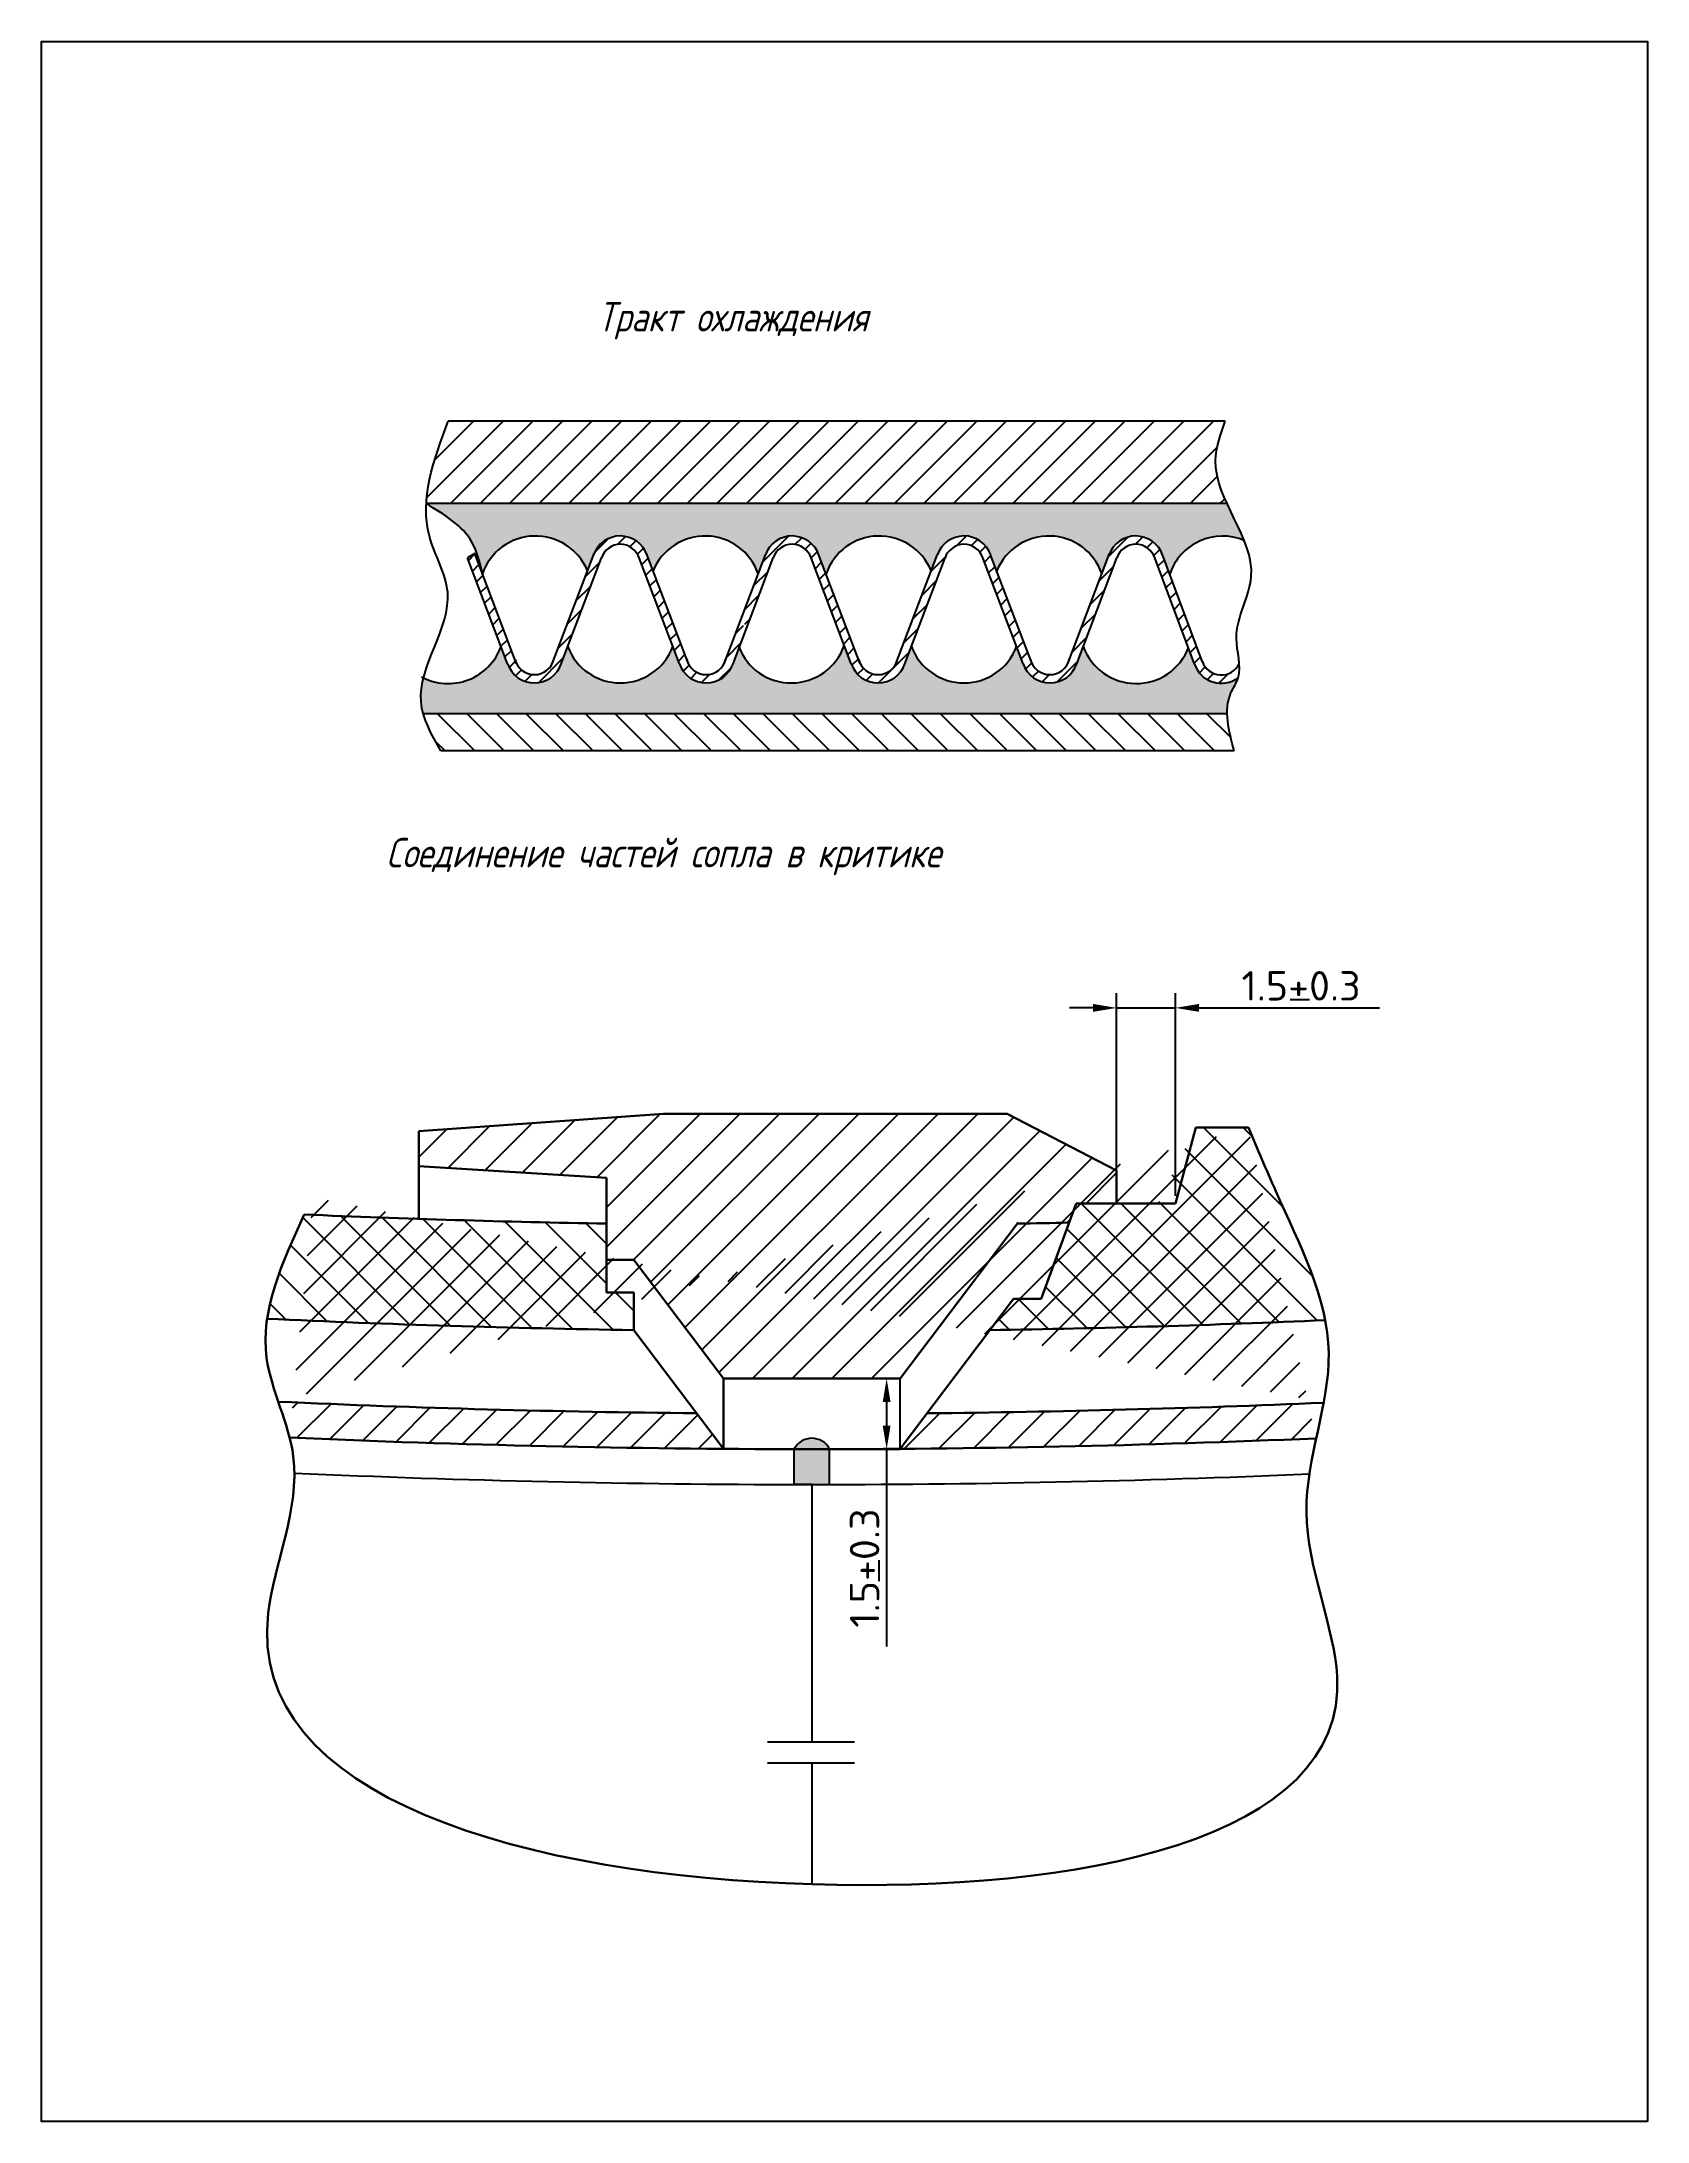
# Model space of a CAD drawing. Header units: millimetres. Extents: x 1102 to 1238, y 715 to 892.
import ezdxf

# ---------------------------------------------------------------- set-up
doc = ezdxf.new("R2010")
doc.units = ezdxf.units.MM
doc.styles.add('GOST 2.304', font='CS_Gost2304.shx', dxfattribs={"oblique": 15.00000000195859})
doc.styles.get("Standard").update_dxf_attribs({"font": 'txt.shx'})
doc.dimstyles.new('ISO-25', dxfattribs={"dimtxt": 2.5, "dimasz": 2.5, "dimexe": 1.25, "dimexo": 0.625, "dimtad": 1, "dimtxsty": 'Standard', "dimcen": 2.5, "dimadec": 0, "dimazin": 0, "dimtfac": 1, "dimtmove": 0, "dimatfit": 3, "dimfxl": 1, "dimarcsym": 0})

# ---------------------------------------------------------------- blocks, each defined once
blk = doc.blocks.new('*D1')
at = {"color": 0, "lineweight": -2}
for p, q in [((1193.241119925999, 793.8865691002584), (1193.241119925999, 811.1329806233471)), ((1198.241275948365, 793.9068250163709), (1198.241275948365, 811.1329806233471)), ((1191.241119925999, 809.8829806233471), (1189.241119925999, 809.8829806233471)), ((1193.241119925999, 809.8829806233471), (1198.241275948365, 809.8829806233471)), ((1200.241275948365, 809.8829806233471), (1215.574609281698, 809.8829806233471))]:
    blk.add_line(p, q, dxfattribs=at)
at = {"color": 0}
for points in [[(1191.241119925999, 810.2163139566804), (1191.241119925999, 809.5496472900137), (1193.241119925999, 809.8829806233471)], [(1200.241275948365, 810.2163139566804), (1200.241275948365, 809.5496472900137), (1198.241275948365, 809.8829806233471)]]:
    blk.add_solid(points, dxfattribs=at)
at = {"layer": 'Defpoints', "color": 0}
for p in [(1198.241275948365, 809.8829806233471), (1193.241119925999, 793.2615691002584), (1198.241275948365, 793.2818250163709)]:
    blk.add_point(p, dxfattribs=at)
at = {"color": 0, "insert": (1208.907942615032, 811.7579806233471), "char_height": 2.5, "attachment_point": 5}
blk.add_mtext('1.5+0.3', dxfattribs=at)
blk = doc.blocks.new('*D2')
at = {"color": 0, "lineweight": -2}
for p, q in [((1174.224783275483, 778.4058375755915), (1172.451094611181, 778.4058375755915)), ((1173.701094611181, 776.4058375755915), (1173.701094611181, 774.4058375755915)), ((1174.224783275483, 772.4058375755915), (1172.451094611181, 772.4058375755915)), ((1173.701094611181, 772.4058375755915), (1173.701094611181, 755.640287497925))]:
    blk.add_line(p, q, dxfattribs=at)
at = {"color": 0}
for points in [[(1173.367761277847, 776.4058375755915), (1174.034427944514, 776.4058375755915), (1173.701094611181, 778.4058375755915)], [(1173.367761277847, 774.4058375755915), (1174.034427944514, 774.4058375755915), (1173.701094611181, 772.4058375755915)]]:
    blk.add_solid(points, dxfattribs=at)
at = {"layer": 'Defpoints', "color": 0}
for p in [(1173.701094611181, 778.4058375755915), (1174.849783275483, 778.4058375755915), (1174.849783275483, 772.4058375755915)]:
    blk.add_point(p, dxfattribs=at)
at = {"color": 0, "insert": (1171.82609461118, 762.3069541645918), "char_height": 2.5, "attachment_point": 5, "rotation": 90}
blk.add_mtext('1.5+0.3', dxfattribs=at)

msp = doc.modelspace()

# ---------------------------------------------------------------- hatches: boundary and pattern name
h = msp.add_hatch()
h.set_pattern_fill('ANSI31', color=256, scale=0.5599999999999999, style=0)
h.set_pattern_definition([(45, (413.8919561594487, 348.7212781163022), (-1.257235856949681, 1.257235856949682), [])])
edge = h.paths.add_edge_path()
edge.add_spline(control_points=[(1202.621870893642, 852.7111188289596), (1202.066690010474, 853.9232665468419), (1201.222348545592, 856.2417993581169), (1202.067823870965, 858.5907485130008), (1202.469465868948, 859.7066138770326)], knot_values=[38.59145062318415, 38.59145062318415, 38.59145062318415, 38.59145062318415, 45.38108236722336, 51.5252835593165, 51.5252835593165, 51.5252835593165, 51.5252835593165], degree=3, periodic=0)
edge.add_line((1202.469465868948, 859.7066138770326), (1136.441823768681, 859.7066138770327))
edge.add_spline(control_points=[(1136.441823768681, 859.7066138770326), (1135.571533498804, 857.3572361751001), (1134.701243228927, 855.0078584731675), (1134.581789353981, 852.7111188289595)], knot_values=[39.18466843114131, 39.18466843114131, 39.18466843114131, 39.18466843114131, 51.74672039726181, 51.74672039726181, 51.74672039726181, 51.74672039726181], degree=3, periodic=0)
edge.add_line((1134.581789353981, 852.7111188289595), (1202.621870893642, 852.7111188289595))
h = msp.add_hatch(color=256)
h.paths.add_polyline_path([(1168.849694942975, 772.4294042353304, 0.6002823502548834), (1165.849694942975, 772.4294042353304), (1165.849694942975, 769.4069600901828, 0.0007500004218765042), (1168.849694942975, 769.4069650619651)])
edge = h.paths.add_edge_path()
edge.add_line((1162.788343651772, 846.7487874882626), (1163.399341212312, 848.3555742180303))
edge.add_arc((1165.66885355176, 847.5533210402272), 2.407134483198754, 19.21477647956482, 160.5319347055661, ccw=False)
edge.add_line((1167.941890243081, 848.345533524422), (1168.553806805848, 846.7398992053177))
edge.add_arc((1173.068014099581, 845.1861637642343), 4.774113667653229, 22.26026492478468, 161.0071577976451, ccw=False)
edge.add_line((1177.48632573517, 846.9946669028809), (1177.999967024371, 848.3450799807897))
edge.add_arc((1180.27304125239, 847.5529752060795), 2.407134483198747, 19.199835782530386, 160.7879384998928, ccw=False)
edge.add_line((1182.546284447205, 848.344594936398), (1183.05974989932, 846.9946501181455))
edge.add_arc((1187.4780684052, 845.1861637642376), 4.774113667653255, 19.096940758384108, 157.7399527361718, ccw=False)
edge.add_line((1191.989445326078, 846.7480983305489), (1192.593510288833, 848.3363800440223))
edge.add_arc((1194.869716566124, 847.5533210402263), 2.407134483198754, 19.101842629611895, 161.0157915910204, ccw=False)
edge.add_line((1197.144310345235, 848.3410516796165), (1197.747996281899, 846.7273342802837))
edge.add_arc((1202.263339348095, 845.17565462627), 4.774519112342763, 67.66295457412588, 161.0349206175916, ccw=False)
edge.add_spline(control_points=[(1204.077915810232, 849.5919137918061), (1203.659833521029, 850.6294202833137), (1203.099436656382, 851.6684311806739), (1202.621870893643, 852.7111188289596)], knot_values=[32.75101958373481, 32.75101958373481, 32.75101958373481, 32.75101958373481, 38.59145062318415, 38.59145062318415, 38.59145062318415, 38.59145062318415], degree=3, periodic=0)
edge.add_line((1202.621870893643, 852.7111188289595), (1134.581789353982, 852.7111188289595))
edge.add_spline(control_points=[(1134.581789353982, 852.7111188289595), (1134.581604997728, 852.7075742112753), (1134.581422429857, 852.7040297189675), (1134.581241653129, 852.7004853522293)], knot_values=[39.16528109150099, 39.16528109150099, 39.16528109150099, 39.16528109150099, 39.18466843114131, 39.18466843114131, 39.18466843114131, 39.18466843114131], degree=3, periodic=0)
edge.add_spline(control_points=[(1134.581241653129, 852.7004853522294), (1136.125842956266, 851.7787390669313), (1138.524704047539, 850.3416052599263), (1139.137005545136, 847.6940432433723), (1139.355774164395, 846.7480983305489)], knot_values=[0, 0, 0, 0, 9.075529984685161, 14.12070225132949, 14.12070225132949, 14.12070225132949, 14.12070225132949], degree=3, periodic=0)
edge.add_arc((1143.867151085274, 845.1861637642377), 4.7741136676533, 22.26448075428891, 160.9030592416171, ccw=False)
edge.add_line((1148.285329639051, 846.9949919978249), (1148.80270391622, 848.3553359245852))
edge.add_arc((1151.072178238084, 847.552975206079), 2.407134483198842, 19.470780218809182, 160.5292197258277, ccw=False)
edge.add_line((1153.341652560724, 848.3553359223923), (1153.859026837087, 846.994991997752))
edge.add_arc((1158.277205390892, 845.1861637642344), 4.774113667653219, 19.105693490348813, 157.7355192466131, ccw=False)
edge = h.paths.add_edge_path()
edge.add_line((1175.806210606138, 840.5660355067898), (1175.251247871288, 839.102782679479))
edge.add_arc((1172.974464865402, 839.8841632297306), 2.407134483198742, 198.9419643850921, 341.05803561746995, ccw=False)
edge.add_line((1170.69768185955, 839.1027826793771), (1170.101535075998, 840.6712554675921))
edge.add_arc((1165.597767777092, 842.2492326547673), 4.772204090978009, 201.8301804515458, 340.6911579882765, ccw=False)
edge.add_line((1161.167778056255, 840.4746558152849), (1160.647537630922, 839.102782679373))
edge.add_arc((1158.370754625073, 839.8841632297306), 2.407134483198761, 198.9419643825283, 341.0580356148035, ccw=False)
edge.add_line((1156.093971619186, 839.102782679479), (1155.538994382962, 840.5659970674844))
edge.add_arc((1151.072178238082, 842.251142414185), 4.774113667653206, 200.6694207734384, 339.33057922566377, ccw=False)
edge.add_line((1146.605362093174, 840.5659970675543), (1146.050384856924, 839.102782679479))
edge.add_arc((1143.773601851037, 839.8841632297303), 2.407134483198776, 198.9419643850408, 341.05803561747683, ccw=False)
edge.add_line((1141.496818845185, 839.102782679379), (1140.940025939477, 840.5707841352797))
edge.add_arc((1136.449160164471, 842.211036888029), 4.781035923523429, 244.0485634415297, 339.9356838066094, ccw=False)
edge.add_spline(control_points=[(1134.356934960089, 837.9120953675879), (1134.179276618327, 837.223501330162), (1134.037553675982, 836.1979171323255), (1134.235511560465, 835.1946662771178), (1134.330644076259, 834.8610572165105)], knot_values=[6.112418059068254, 6.112418059068254, 6.112418059068254, 6.112418059068254, 9.921660810912849, 11.83564563647629, 11.83564563647629, 11.83564563647629, 11.83564563647629], degree=3, periodic=0)
edge.add_line((1134.33064407627, 834.8610572164674), (1202.638161654287, 834.8610572164673))
edge.add_spline(control_points=[(1202.638161654287, 834.8610572164673), (1202.626456778324, 835.4748081921753), (1202.779063462609, 836.5249647160229), (1203.421822326733, 837.4815589952531), (1203.559813898509, 837.9214384703163)], knot_values=[5.502577311188467, 5.502577311188467, 5.502577311188467, 5.502577311188467, 8.819778798496323, 11.35721949815242, 11.3572194981552, 11.3572194981552, 11.3572194981552], degree=3, periodic=0)
edge.add_arc((1202.131548590561, 839.8590541779096), 2.407134483198854, 198.8639353955541, 306.3948617930416, ccw=False)
edge.add_line((1199.85370356329, 839.0807750172316), (1199.339244892885, 840.4556562743876))
edge.add_arc((1194.897004639793, 842.2028003861874), 4.773469494360486, 199.8890791102938, 338.5301625691074, ccw=False)
edge.add_line((1190.408258336986, 840.5788645368923), (1189.848400645289, 839.1027826793796))
edge.add_arc((1187.571617639437, 839.8841632297302), 2.407134483198761, 198.9419643825206, 341.0580356149789, ccw=False)
edge.add_line((1185.29483463355, 839.102782679479), (1184.7398573973, 840.5659970675538))
edge.add_arc((1180.273041252393, 842.251142414185), 4.774113667653269, 200.6689277147782, 339.3305792265542, ccw=False)
h = msp.add_hatch()
h.set_pattern_fill('ANSI31', color=256, scale=0.28, style=0)
h.set_pattern_definition([(45, (510.5195808431777, 366.0868661960158), (-0.6286179284748407, 0.6286179284748408), [])])
edge = h.paths.add_edge_path()
edge.add_arc((1194.869716566124, 847.5533210402267), 2.407134483198747, 21.91944590446794, 88.0678445106637)
edge.add_line((1194.950875713957, 849.9590869500623), (1195.110040667419, 849.2356000071048))
edge.add_arc((1194.869716566124, 847.5533210402266), 1.69935817180022, 18.885563247928417, 81.86994655695639, ccw=False)
edge.add_line((1196.477593097519, 848.1033676344833), (1199.85370356329, 839.0807750172316))
edge.add_arc((1202.13154859056, 839.8590541779104), 2.407134483198792, 198.8639353955749, 306.3948617930487)
edge.add_spline(control_points=[(1203.559813898509, 837.9214384703164), (1203.680214129922, 838.3052415527056), (1203.693589030004, 838.7082939620863), (1203.662364745724, 839.1212058905513)], knot_values=[11.35721949815242, 11.35721949815454, 11.35721949815454, 11.35721949815454, 13.57118404325863, 13.57118404325863, 13.57118404325863, 13.57118404325863], degree=3, periodic=0)
edge.add_arc((1202.131548590561, 839.8590541779087), 1.699358171800258, 199.6111370058887, 334.2660881656779, ccw=False)
edge.add_line((1200.530766395413, 839.2886906449218), (1197.102838359358, 848.4519107557187))
h.paths.add_polyline_path([(1182.546284447209, 848.3445949363885, 0.2951921358135106), (1180.483482223406, 849.9508932651308), (1180.570547379673, 849.2260708229361, -0.2715488566250409), (1181.878444073971, 848.1102004536466), (1185.29483463355, 839.102782679479, 0.7140574787786008), (1189.848400645288, 839.1027826793777), (1193.258814254171, 848.0944420409342, -0.3618086524364252), (1195.110040667419, 849.235600007105), (1194.950875713957, 849.9590869500622, 0.3118010518507767), (1192.648428068215, 848.4807766074969), (1189.216330325014, 839.4566841332045, -0.7732899327051396), (1185.926930533767, 839.4565857273897)])
h.paths.add_polyline_path([(1175.251247871288, 839.102782679479), (1178.666929501837, 848.1088032448874, -0.3688704131338178), (1180.570547379673, 849.2260708229364), (1180.483482223406, 849.9508932651308, 0.3433681612559845), (1177.999967024371, 848.3450799807897), (1174.619153227041, 839.4565905585381, -0.7727471259202856), (1171.330335944148, 839.4544443840167), (1169.604368047104, 843.9832861539358), (1169.009897838263, 843.5433724515823), (1170.697681859549, 839.1027826793784, 0.7140574787786731)])
h.paths.add_polyline_path([(1167.941890243081, 848.345533524422, 0.3615174854297711), (1165.304000346551, 849.9326441706258), (1165.281909090827, 849.2080391975625, -0.3852471886011721), (1167.276730083156, 848.1033676344815), (1169.009897838263, 843.5433724515824), (1169.604368047104, 843.9832861539358)])
h.paths.add_polyline_path([(1164.063424327679, 848.1104702146216, -0.2572188491715478), (1165.281909090827, 849.2080391975625), (1165.304000346551, 849.9326441706258, 0.276450374340899), (1163.399341212312, 848.3555742180303), (1161.26085533087, 842.7318353391665), (1161.76933517666, 842.0609609407915)])
h.paths.add_polyline_path([(1153.301262755933, 848.4615337526194, 0.6722831393049278), (1148.843093719363, 848.4615337504806), (1146.625493246192, 842.6307465065411), (1147.214847545098, 842.1729240265813), (1149.466775416504, 848.1102004536466, -0.7114307447107124), (1152.677581060295, 848.1102004518301), (1156.093971619186, 839.102782679479, 0.7140574787786008), (1160.647537630924, 839.1027826793777), (1161.767143342382, 842.0546572410045), (1161.464558606321, 843.2668127583979), (1160.015467310649, 839.4566841332042, -0.7733138355656394), (1156.726041939487, 839.4566841332361)])
h.paths.add_polyline_path([(1146.050384856924, 839.102782679479), (1147.214847545098, 842.1729240265813), (1146.625493246192, 842.6307465065411), (1145.418314536622, 839.4566841332359, -0.7733138355654082), (1142.128889165461, 839.456684133204), (1138.704109982697, 848.4615337504711), (1138.080428285556, 848.1102004536383), (1141.496818845186, 839.1027826793757, 0.7140574787782783)])
h = msp.add_hatch()
h.set_pattern_fill('ANSI31', color=256, scale=0.5599999999999999, angle=90, style=0)
h.set_pattern_definition([(135, (510.5195808431777, 366.0868661960158), (-1.257235856949682, -1.257235856949681), [])])
edge = h.paths.add_edge_path()
edge.add_spline(control_points=[(1203.236667559891, 831.7036583321169), (1202.94712263736, 832.77331239273), (1202.657577714829, 833.842966453343), (1202.638161654287, 834.8610572164673)], knot_values=[0, 0, 0, 0, 5.502577311188467, 5.502577311188467, 5.502577311188467, 5.502577311188467], degree=3, periodic=0)
edge.add_line((1202.638161654287, 834.8610572164673), (1134.330644076274, 834.8610572164673))
edge.add_spline(control_points=[(1134.330644076259, 834.8610572165105), (1134.634455109542, 833.7956579408792), (1135.233324009615, 832.749658136498), (1135.832192909687, 831.7036583321169)], knot_values=[0, 0, 0, 0, 6.112418059068254, 6.112418059068254, 6.112418059068254, 6.112418059068254], degree=3, periodic=0)
edge.add_line((1135.832192909687, 831.7036583321169), (1203.236667559892, 831.703658332117))
h = msp.add_hatch()
h.set_pattern_fill('ANSI31', color=256, scale=0.75, style=0)
h.set_pattern_definition([(45, (0, 0), (-1.683798022700466, 1.683798022700466), [])])
h.paths.add_polyline_path([(1154.754888638207, 800.8925184239253), (1133.951944731547, 799.4072398818136), (1133.951944731547, 797.1999354963737), (1133.951944731547, 796.436355270822), (1149.88928159325, 795.452483308075), (1149.88928159325, 788.4892765452048), (1152.209306984164, 788.4892765452048), (1159.843653249517, 778.4062793017483), (1174.849783275483, 778.4058375755915), (1184.800134504859, 791.5581370133491, 0.001102014131118357), (1189.207334072271, 791.6447805402328), (1189.807569056097, 793.2818250163709), (1193.241119925999, 793.2818250163709), (1193.241119925999, 796.0744151254867), (1183.949949210577, 800.8968777590937)])
h = msp.add_hatch()
h.set_pattern_fill('ANSI31', color=256, scale=0.65, style=0)
h.set_pattern_definition([(45, (0, 0), (-1.459291619673737, 1.459291619673738), [])])
edge = h.paths.add_edge_path(flags=16)
edge.add_line((1177.134369430501, 775.4537248651897), (1174.849783275483, 772.4339760634144))
edge.add_arc((1167.348037684048, 1772.405837574069), 1000.000000000001, 270.4298223928953, 272.4557696916378)
edge.add_spline(control_points=[(1204.45490897523, 799.7232478575452), (1205.201812637566, 797.924615363213), (1207.780714213258, 791.7143148818628), (1213.47826954615, 780.9124233279441), (1207.210620791541, 767.0564040868), (1219.550348812864, 740.4064271117466), (1165.255463005823, 730.0928086839339), (1113.123794531097, 744.4346127357599), (1125.272663756032, 770.3922538485573), (1118.950476064299, 781.9040547565335), (1122.66611776469, 789.2602615761843), (1124.975826973921, 793.8330110516154)], knot_values=[0, 0, 0, 0, 5.889721162903413, 20.33597096030363, 33.95888698028193, 48.16375630909323, 96.12971875221169, 147.7891906693506, 161.2555292813808, 169.9218749682101, 184.1592146478147, 184.1592146478147, 184.1592146478147, 184.1592146478147], degree=3, periodic=0)
edge.add_arc((1167.348037684036, 1775.405837574064), 999.9999999999964, 270.560724456541, 272.4921949843398, ccw=False)
edge = h.paths.add_edge_path()
edge.add_spline(control_points=[(1204.45490897523, 799.7232478575452), (1205.201812637566, 797.924615363213), (1207.780714213258, 791.7143148818628), (1213.47826954615, 780.9124233279441), (1207.210620791541, 767.0564040868), (1219.550348812864, 740.4064271117466), (1165.255463005823, 730.0928086839339), (1113.123794531097, 744.4346127357599), (1125.272663756032, 770.3922538485573), (1118.950476064299, 781.9040547565335), (1122.66611776469, 789.2602615761843), (1124.975826973921, 793.8330110516154)], knot_values=[0, 0, 0, 0, 5.889721162903413, 20.33597096030363, 33.95888698028193, 48.16375630909323, 96.12971875221169, 147.7891906693506, 161.2555292813808, 169.9218749682101, 184.1592146478147, 184.1592146478147, 184.1592146478147, 184.1592146478147], degree=3, periodic=0)
edge.add_arc((1167.348037684047, 1772.405837574068), 1000.000000000001, 267.4570350698425, 269.5701765681606)
edge.add_line((1159.846273960126, 772.4339761994432), (1157.559856080735, 775.453742971081))
edge.add_arc((1167.348037684038, 1775.405837574069), 1000.000000000001, 267.40258503960507, 269.4391695493927, ccw=False)
h = msp.add_hatch()
h.set_pattern_fill('ANSI31', color=256, scale=0.75, angle=90, style=0)
h.set_pattern_definition([(135, (0, 0), (-1.683798022700466, -1.683798022700466), [])])
edge = h.paths.add_edge_path()
edge.add_spline(control_points=[(1210.969433133317, 783.3577036690701), (1210.256551830151, 787.0584396598833), (1207.453761859479, 792.5434884495467), (1205.183808048705, 797.925387255937), (1204.45490897523, 799.7232478575452)], knot_values=[166.7069235049545, 166.7069235049545, 166.7069235049545, 166.7069235049545, 178.2694934849113, 184.0996938718232, 184.0996938718232, 184.0996938718232, 184.0996938718232], degree=3, periodic=0)
edge.add_line((1204.45490897523, 799.7232478575452), (1199.957821658242, 799.7232478575452))
edge.add_line((1199.957821658242, 799.7232478575452), (1196.765911602717, 793.2818250163709))
edge.add_line((1196.765911602717, 793.2818250163709), (1189.807569056096, 793.2818250163708))
edge.add_line((1189.807569056096, 793.2818250163708), (1186.830551825828, 785.1624888505237))
edge.add_line((1186.830551825828, 785.1624888505237), (1184.47951938807, 785.1624888505238))
edge.add_line((1184.47951938807, 785.1624888505238), (1182.480606977642, 782.5203414563503))
edge.add_arc((1167.348037684049, 1782.40583757407), 1000.000000000002, 270.8670654480848, 272.5001151643502)
edge = h.paths.add_edge_path()
edge.add_line((1152.209306984165, 785.7051713275578), (1149.885580831039, 785.7051713275578))
edge.add_line((1149.885580831039, 785.7051713275578), (1149.885580831039, 791.5583178988641))
edge.add_arc((1167.348037684724, 1791.405837574049), 999.9999999999931, 267.52838435100114, 268.99942406578975, ccw=False)
edge.add_spline(control_points=[(1124.223584521333, 792.3361295259346), (1122.752321910238, 789.3782951634297), (1121.416877698937, 786.4223444437147), (1121.022440058104, 783.4794443875629)], knot_values=[1.553578732321728, 1.553578732321728, 1.553578732321728, 1.553578732321728, 10.76384199102625, 10.76384199102625, 10.76384199102625, 10.76384199102625], degree=3, periodic=0)
edge.add_arc((1167.34803768404, 1782.405837574067), 999.9999999999995, 267.3447884868606, 269.1325814888958)
edge.add_line((1152.209306984165, 782.5204347239229), (1152.209306984165, 785.7051713275578))

# ---------------------------------------------------------------- linework, layer by layer
for p, q in [((1202.469465868948, 859.7066138770326), (1136.441823768681, 859.7066138770326)), ((1202.623481913064, 852.7111188289595), (1134.563422599408, 852.7111188289595)), ((1138.704109982697, 848.4615337504711), (1138.080428285556, 848.1102004536384)), ((1141.496818845148, 839.1027826794757), (1138.080428285556, 848.1102004536384)), ((1142.260497902353, 839.1106422949462), (1138.704109982697, 848.4615337504711)), ((1145.28670579972, 839.1106422949483), (1148.843093719362, 848.4615337504783)), ((1146.050384856924, 839.102782679479), (1149.466775416504, 848.1102004536466)), ((1156.093971619186, 839.102782679479), (1152.677581059606, 848.1102004536466)), ((1156.85765067639, 839.1106422949483), (1153.301262756748, 848.4615337504783)), ((1159.883858573757, 839.1106422949462), (1163.399341212312, 848.3555742180303)), ((1160.647537630961, 839.1027826794757), (1164.063424327679, 848.1104702146216)), ((1170.697681859513, 839.1027826794757), (1167.276730083156, 848.1033676344815)), ((1171.461360916717, 839.1106422949462), (1167.941890243081, 848.345533524422)), ((1174.487568814084, 839.1106422949483), (1177.999967024371, 848.3450799807897)), ((1175.251247871288, 839.102782679479), (1178.667376967118, 848.1099830625514)), ((1185.29483463355, 839.102782679479), (1181.878444073971, 848.1102004536466)), ((1186.058513690754, 839.1106422949483), (1182.535886520366, 848.3719319800101)), ((1189.143696570287, 839.265706553762), (1192.641109507777, 848.4615337504711)), ((1189.848400645325, 839.1027826794757), (1193.264791204918, 848.1102004536384)), ((1199.85370356329, 839.0807750172316), (1196.477593097519, 848.1033676344833)), ((1200.549461166391, 839.2387175125828), (1197.10283835936, 848.4519107557148)), ((1202.638161654287, 834.8610572164673), (1134.330644076271, 834.8610572164673)), ((1203.236667559891, 831.7036583321169), (1135.832192909687, 831.7036583321169)), ((1207.982288312114, 810.5900555616154), (1209.6184801861, 810.5900555616154)), ((1174.849783275483, 772.4058375755915), (1174.849783275483, 778.4058375755915)), ((1167.349783322215, 772.4058375755901), (1159.849783335213, 772.4062791213009)), ((1165.849694942975, 769.4058375754412), (1165.849694942975, 772.4294042353304)), ((1167.349783275483, 772.4058375755915), (1174.849783275483, 772.4058375755915)), ((1168.849694942975, 769.4058375754412), (1168.849694942975, 772.4294042353304)), ((1167.349694942975, 769.4058375754412), (1165.849694942975, 769.4058375754412)), ((1167.349694966967, 769.4058375754412), (1167.348628184717, 747.5485010660886)), ((1167.349694942975, 769.4058375754412), (1168.849694942975, 769.4058375754412)), ((1173.077001499718, 761.1927219346126), (1173.077001499718, 762.9887172805629)), ((1163.582923615113, 747.5485010660886), (1170.969134107268, 747.5485010660886)), ((1163.582923615113, 745.7536313050923), (1170.969134107268, 745.7536313050923)), ((1167.348540583229, 745.7536313050923), (1167.348037684043, 735.4497134012238))]:
    msp.add_line(p, q)
at = {"lineweight": 30}
for p, q in [((1133.951944731547, 799.4072398818134), (1154.754888638206, 800.8925184239251)), ((1183.949949210577, 800.8968777590935), (1154.754888638206, 800.8925184239251)), ((1193.241119925999, 796.0744151254867), (1183.949949210577, 800.8968777590935)), ((1133.951944731547, 797.1999354963737), (1133.951944731547, 799.4072398818134)), ((1198.241275948365, 793.2818250163709), (1199.957821658241, 799.7232478575452)), ((1199.957821658241, 799.7232478575452), (1204.45490897523, 799.7232478575452)), ((1133.951944731547, 797.1999354963737), (1133.951944731547, 791.9636426595705)), ((1149.88928159325, 795.452483308075), (1133.951944731547, 796.4363552708219)), ((1149.88928159325, 788.4892765452048), (1149.88928159325, 795.452483308075)), ((1193.241119925999, 793.2615691002584), (1193.241119925999, 796.0744151254867)), ((1186.830551825828, 785.1624888505237), (1189.807569056096, 793.2818250163709)), ((1189.807569056096, 793.2818250163709), (1198.241275948365, 793.2818250163709)), ((1149.885580831039, 791.5583178988641), (1149.885580831039, 785.7051713275578)), ((1174.849783275483, 778.4058375755915), (1184.875022122002, 791.6571229026044)), ((1152.209306984165, 788.4892765452048), (1149.88928159325, 788.4892765452048)), ((1159.846162007133, 778.4029658816804), (1152.209306984165, 788.4892765452048)), ((1152.209306984165, 785.7051713275578), (1149.885580831039, 785.7051713275578)), ((1152.209306984165, 782.5204347239229), (1152.209306984165, 785.7051713275578)), ((1174.849783275483, 772.4339760634145), (1184.47951938807, 785.1624888505237)), ((1184.47951938807, 785.1624888505237), (1186.830551825828, 785.1624888505237)), ((1159.848448036273, 772.4311048070496), (1152.209306984164, 782.5204347239229)), ((1159.849783335213, 772.4062791213009), (1159.850136571781, 778.4062791109029)), ((1159.850136571781, 778.4062791109029), (1174.849783275483, 778.4058375755915))]:
    msp.add_line(p, q, dxfattribs=at)
msp.add_lwpolyline([(1238.338531700911, 715.3135397633741), (1101.90272565357, 715.3135397633741), (1101.90272565357, 891.9486537843713), (1238.338531700911, 891.9486537843713)], close=True)
for centre, radius, start, end in [((1143.867151085274, 845.1861637642374), 4.77411366765326, 22.26448075429386, 160.9030592416135), ((1151.072178238084, 847.5529752060799), 2.407134483198797, 19.21206150009991, 160.4863948906368), ((1158.277205390892, 845.186163764234), 4.77411366765326, 19.09694075835431, 157.7355192456759), ((1165.66885355176, 847.5533210402265), 2.407134483198751, 19.21477647957854, 160.5319347055478), ((1173.068014099582, 845.186163764234), 4.77411366765326, 22.26448075432684, 160.9030592416483), ((1180.27304125239, 847.55297520608), 2.407134483198752, 19.47078027393436, 160.7879384999039), ((1187.4780684052, 845.1861637642374), 4.77411366765326, 19.09694075838652, 157.7355192457087), ((1194.869716566124, 847.5533210402265), 2.407134483198751, 19.21477647957854, 160.5319347055478), ((1202.263339348095, 845.17565462627), 4.774519112342647, 67.62609699202386, 161.0349206176008), ((1151.072178238084, 847.55297520608), 1.699358171800261, 18.88284826838676, 160.8584329580172), ((1165.66885355176, 847.5533210402265), 1.699358171800261, 18.88556324786792, 160.861147937498), ((1180.27292898046, 847.5528170168623), 1.699516110865439, 19.14536409606746, 161.087460648234), ((1194.869716566124, 847.5533210402265), 1.699358171800261, 18.88556324786792, 160.861147937498), ((1143.773601851037, 839.8841632297303), 2.407134483198752, 155.3342980477166, 155.3920034786374), ((1187.571617639437, 839.8841632297303), 2.407134483198752, 24.60799652136071, 24.66570195228344), ((1136.44916016447, 842.211036888029), 4.781035923523407, 241.7368335913375, 339.9356838066049), ((1143.773601851037, 839.8841632297303), 2.407134483198752, 198.941964385111, 341.0580356173983), ((1143.773601851037, 839.8841632297303), 1.699358171800261, 194.465320501025, 345.5346794989395), ((1151.072178238081, 842.2511424141849), 4.77411366765326, 200.6694207734439, 339.330579225662), ((1158.370754625072, 839.8841632297303), 2.407134483198752, 198.9419643826017, 341.0580356148911), ((1158.370754625072, 839.8841632297303), 1.699358171800261, 194.4653205010586, 345.5346794989729), ((1165.597767777092, 842.2492326547673), 4.772204090977914, 200.6535646263152, 340.6911579882754), ((1172.974464865401, 839.8841632297303), 2.407134483198752, 198.9419643851064, 341.0580356173983), ((1172.974464865401, 839.8841632297303), 1.699358171800261, 194.4653205010268, 345.5346794989432), ((1180.273041252393, 842.2511424141849), 4.77411366765326, 200.6694207743361, 339.3305792265579), ((1187.571617639437, 839.8841632297303), 2.407134483198752, 198.9419643826017, 341.0580356148911), ((1187.571617639437, 839.8841632297303), 1.699358171800261, 194.4653205010586, 345.5346794989729), ((1194.897004639793, 842.2028003861874), 4.773469494360426, 199.8890791102927, 338.9621847674744), ((1202.13154859056, 839.8590541779096), 2.407134483198752, 198.8639353955598, 306.3948617930259), ((1202.13154859056, 839.8590541779096), 1.69935817180028, 199.6111370060443, 334.266088165642), ((1167.349694942975, 771.6302039510375), 1.699623809674686, 28.04869949057944, 151.9513005094278), ((1167.348037684043, 1769.405837574068), 1000, 267.479916122565, 272.4225442238576)]:
    msp.add_arc(centre, radius, start, end)
for centre, start, end in [((1167.348037684043, 1791.405837574068), 267.5283843510397, 268.9994240658287), ((1167.348037684043, 1791.405837574068), 270.9999822575809, 271.2525451900479), ((1167.348037684043, 1782.405837574068), 267.3447884868604, 269.1325814888957), ((1167.348037684043, 1782.405837574068), 270.867065448085, 272.5001151643505), ((1167.348037684043, 1775.405837574068), 267.402574731806, 269.4391695493924), ((1167.348037684043, 1775.405837574068), 270.5607244565406, 272.4919779982138), ((1167.348037684043, 1772.405837574068), 267.4571838991037, 272.4555081572155)]:
    msp.add_arc(centre, 1000, start, end, dxfattribs=at)
for points in [[(1135.832192909687, 831.7036583321169), (1134.141097524308, 835.8681864117319), (1136.407242257649, 845.1802741221003), (1134.858299319958, 849.9415551365569), (1136.441823768681, 859.7066138770326)], [(1203.236667559891, 831.7036583321169), (1202.956741252329, 836.6347955490473), (1203.559813898509, 837.9214384703153), (1203.423282505852, 841.2489972136756), (1204.682947001264, 846.5157091615538), (1201.645883054822, 856.3658818812446), (1202.469465868948, 859.7066138770326)], [(1139.355774164395, 846.7480983305489), (1138.471404212846, 849.4314152943742), (1134.563422599408, 852.7111188289595)]]:
    msp.add_spline(points, degree=3)
msp.add_spline([(1124.223585013355, 792.3361295046792), (1121.020880088967, 780.1560144408959), (1123.289724830458, 771.791931042063), (1121.153761062575, 758.4960694905822), (1167.387001054311, 735.4485412364675), (1211.977357180755, 753.1243352387619), (1209.371425850397, 767.0881253600028), (1211.266647728107, 780.5785654907631), (1206.765494520039, 794.3056829232901), (1204.45490897523, 799.7232478575452)], degree=3, dxfattribs=at)

# ---------------------------------------------------------------- texts
at = {"style": 'GOST 2.304', "oblique": 15.00000000195859}
for s, p in [('Тракт охлаждения', (1149.144178676302, 867.3290023368818)), ('Соединение частей сопла в критике', (1131.174615669022, 821.8173246818624))]:
    msp.add_text(s, height=2.5, dxfattribs=at).set_placement(p)

# ---------------------------------------------------------------- dimensions: what is measured, and where the dimension line sits
dim = msp.add_linear_dim(base=(1198.241275948365, 809.8829806233471), p1=(1193.241119925999, 793.2615691002584), p2=(1198.241275948365, 793.2818250163709), text='1.5+0.3', dimstyle='ISO-25', override={"dimasz": 2})
dim.commit()
dim.dimension.update_dxf_attribs({"geometry": '*D1', "text_midpoint": (1208.907942615032, 811.7579806233471)})
dim = msp.add_linear_dim(base=(1173.701094611181, 778.4058375755915), p1=(1174.849783275483, 772.4058375755915), p2=(1174.849783275483, 778.4058375755915), angle=90, text='1.5+0.3', dimstyle='ISO-25', override={"dimasz": 2})
dim.commit()
dim.dimension.update_dxf_attribs({"geometry": '*D2', "text_midpoint": (1173.70109461118, 762.3069541645918), "dimtype": 160})

doc.saveas('drawing.dxf')
